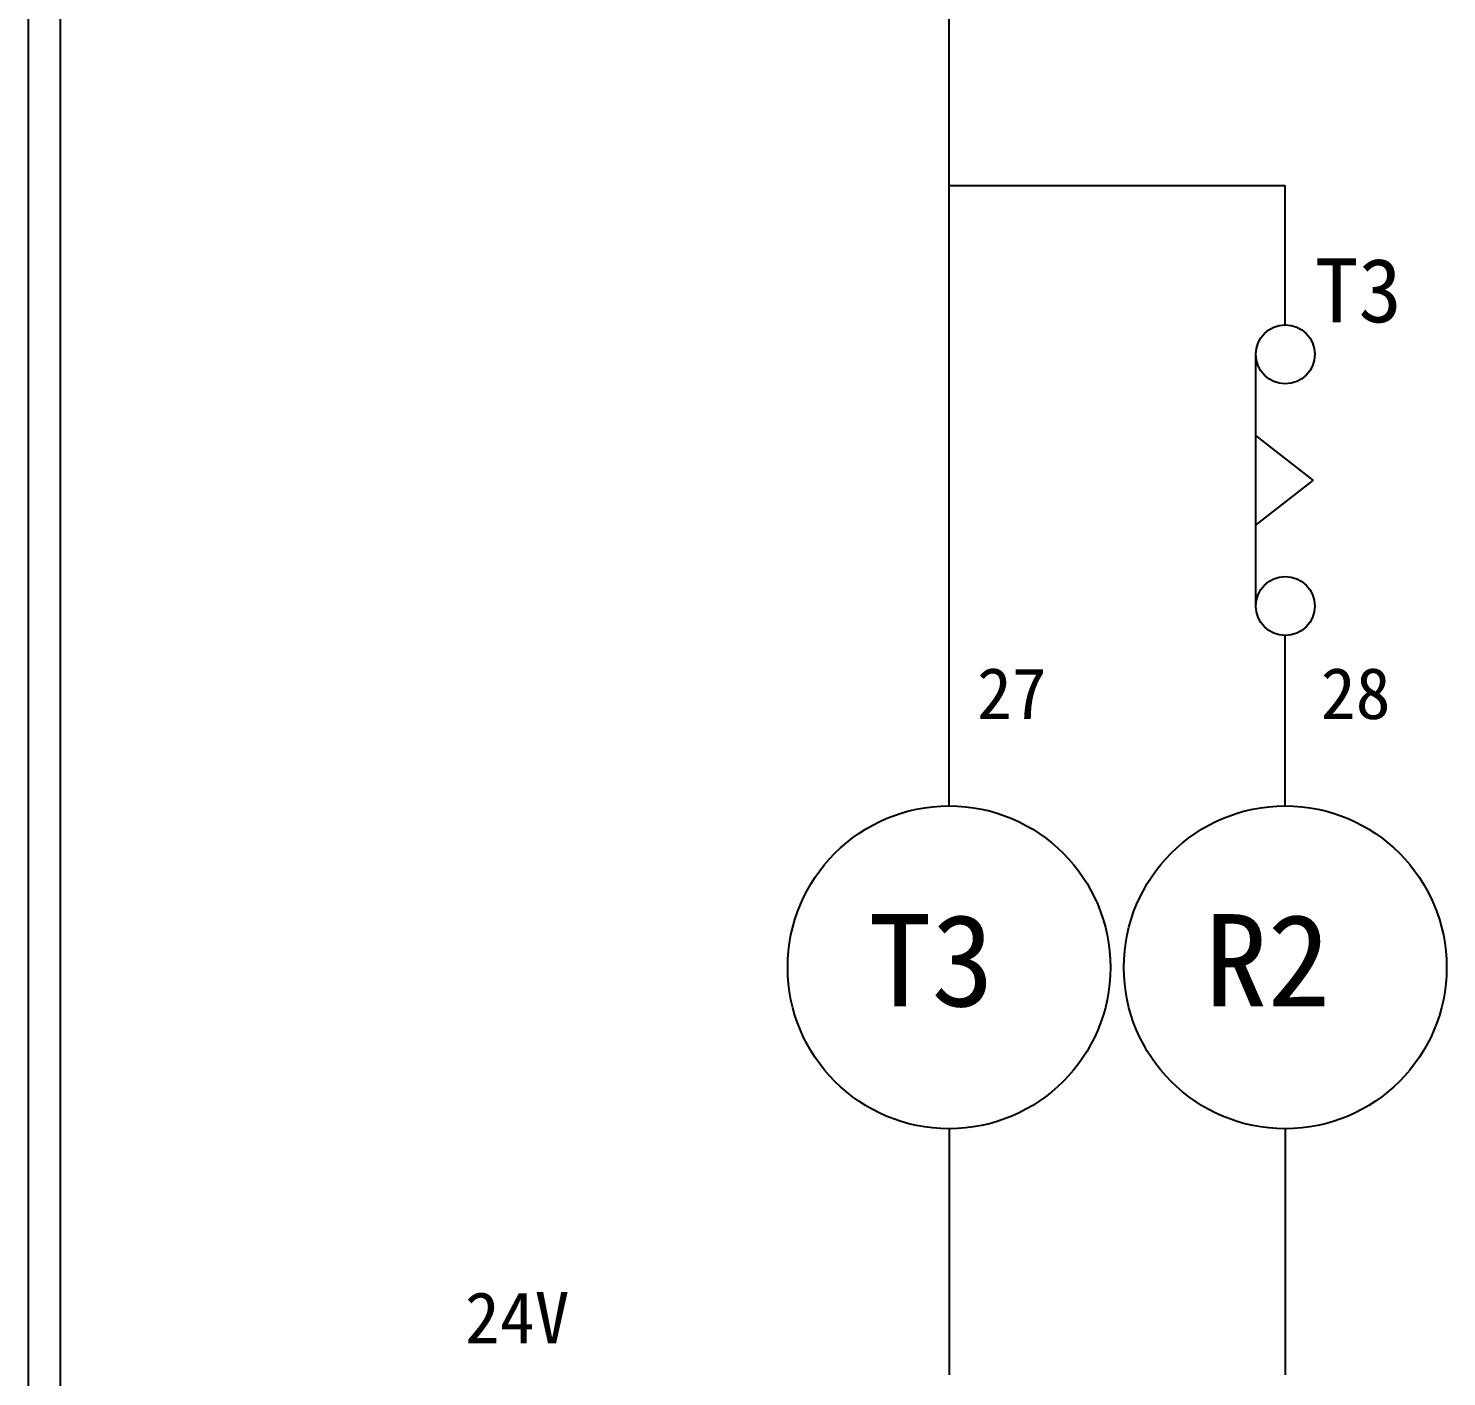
# Model space of a CAD drawing. Extents: x 10 to 297, y 3 to 207.
# Drawn here: x 10 to 65.4, y 54.3 to 106.9 of the extents above; entities that cross this region are included whole.
import ezdxf

# ---------------------------------------------------------------- set-up
doc = ezdxf.new("R2010")
doc.units = 0
doc.layers.get('0').update_dxf_attribs({"linetype": 'CONTINUOUS'})
doc.layers.add('圖框層', color=7, linetype='CONTINUOUS')
doc.layers.add('標尺寸層', color=3, linetype='CONTINUOUS')
doc.styles.add('STSL', font='kaiu.ttf')

msp = doc.modelspace()

# ---------------------------------------------------------------- linework, layer by layer
for p, q in [((45.941, 76.539), (45.941, 124.956)), ((59.065, 95.314), (59.065, 100.748)), ((59.065, 76.539), (59.065, 83.189)), ((45.941, 63.94), (45.941, 54.342)), ((59.065, 63.94), (59.065, 54.342))]:
    msp.add_line(p, q)
for centre in [(45.941, 70.24), (59.065, 70.24)]:
    msp.add_circle(centre, 6.3)
at = {"layer": '圖框層', "color": 7}
for p, q in [((10, 3), (10, 206.969)), ((11.25, 4.25), (11.25, 205.719))]:
    msp.add_line(p, q, dxfattribs=at)
at = {"layer": '標尺寸層', "color": 7}
for p, q in [((45.941, 100.748), (59.065, 100.748)), ((57.914, 84.34), (57.914, 94.163)), ((60.158, 89.251), (57.918, 90.999)), ((60.158, 89.251), (57.918, 87.504))]:
    msp.add_line(p, q, dxfattribs=at)
for centre in [(59.065, 94.163), (59.065, 84.34)]:
    msp.add_circle(centre, 1.151, dxfattribs=at)

# ---------------------------------------------------------------- texts
at = {"layer": '圖框層', "color": 4, "style": 'STSL'}
for s, height, p in [('T3', 2.5, (60.217, 95.412)), ('27', 2, (47.033, 79.933)), ('28', 2, (60.455, 79.933)), ('T3', 3.6, (42.801, 68.716)), ('R2', 3.6, (55.925, 68.716)), ('24V', 2, (27.042, 55.571))]:
    msp.add_text(s, height=height, dxfattribs=at).set_placement(p)

doc.saveas('drawing.dxf')
